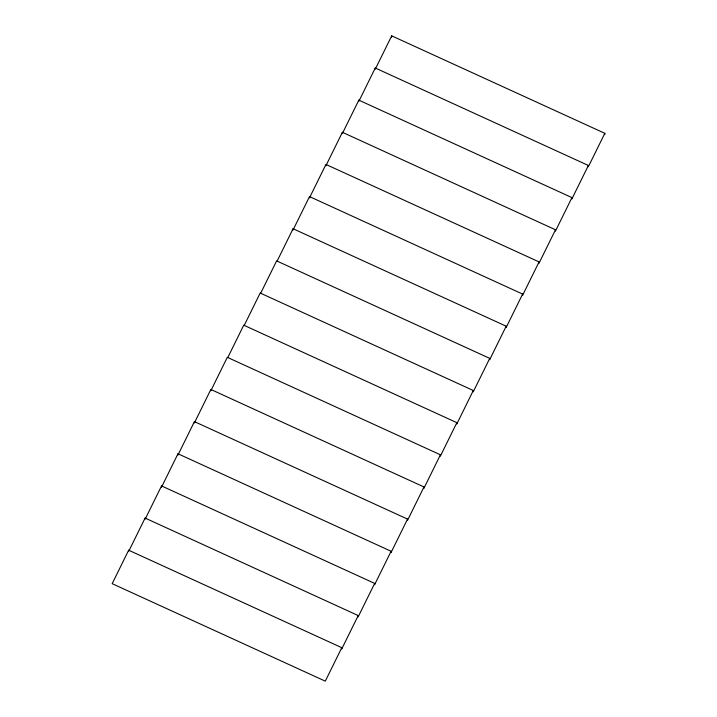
<?xml version="1.0" encoding="UTF-8"?>
<svg xmlns="http://www.w3.org/2000/svg" width="717" height="717" viewBox="0 0 717 717"><rect width="100%" height="100%" fill="white"/><g stroke="black" fill="none" stroke-linecap="round" stroke-linejoin="round"><path stroke-width="1.08" d="M128.612 551.525L128.666 550.217L341.776 647.684L341.731 649.002L358.213 615.562L145.103 518.068L129.096 550.539M145.058 519.377L145.103 518.068M161.495 487.228L161.54 485.92L374.659 583.396L374.615 584.705L391.097 551.265L177.986 453.771L161.979 486.251M177.941 455.089L177.986 453.771M423.98 486.968L407.498 520.408L407.543 519.099L194.424 421.623L194.379 422.94L210.861 389.474L423.98 486.968L423.935 488.259L440.417 454.802L227.307 357.326L210.816 390.792M522.621 294.087L506.139 327.526L506.184 326.208L293.065 228.741L293.02 230.049L309.511 196.592L522.621 294.087L522.576 295.377L539.067 261.911L325.948 164.444L309.457 197.901M342.341 133.604L342.385 132.295L555.505 229.79L555.46 231.08L571.942 197.614L358.832 100.147L342.825 132.618M358.787 101.456L358.832 100.147M375.224 69.262L375.269 67.998L588.388 165.493L588.343 166.729L604.825 133.326L391.706 35.85L375.708 68.276M358.213 615.562L358.168 616.853L374.659 583.396M391.661 37.159L391.706 35.85M391.097 551.265L391.052 552.556L407.543 519.099M440.417 454.802L440.372 456.111L456.863 422.68L243.744 325.177L227.746 357.658M456.863 422.68L456.819 423.971L473.301 390.505L260.19 293.029L244.183 325.509M473.301 390.505L473.256 391.814L489.738 358.383L276.628 260.889L260.621 293.361M489.738 358.383L489.693 359.674L506.184 326.208M539.067 261.911L539.014 263.229L555.505 229.79M571.942 197.614L571.897 198.932L588.388 165.493M604.781 134.635L604.825 133.326M128.666 550.217L112.175 583.674L325.294 681.15L341.776 647.684M145.542 518.4L161.54 485.92M178.425 454.103L194.424 421.623M277.067 261.212L293.065 228.741M325.903 165.752L342.385 132.295M359.271 100.47L375.269 67.998"/></g></svg>
